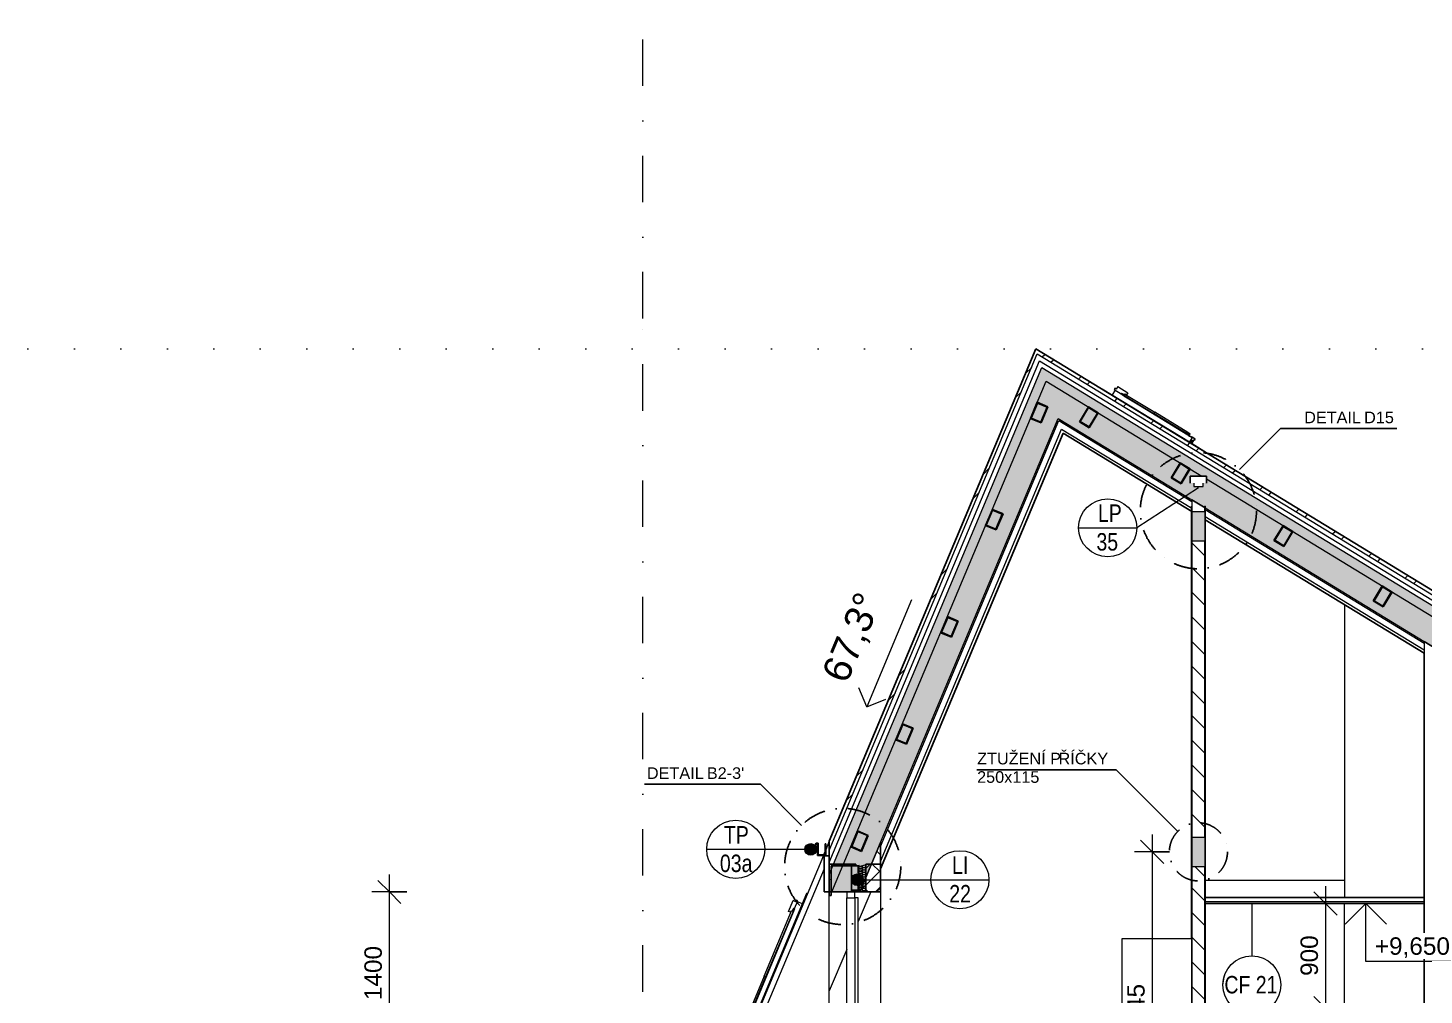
# Model space of a CAD drawing. Header units: millimetres. Extents: x -7743 to 191930, y -8645 to 72638.
# Drawn here: x 36755 to 48772, y 8862 to 17188 of the extents above; entities that cross this region are included whole.
import ezdxf

# ---------------------------------------------------------------- set-up
doc = ezdxf.new("R2010")
doc.units = ezdxf.units.MM
for name, pattern in [('HA_Dash_3mm-S1mm', [300, 200, -100]), ('HA_DashDot_10mm-S3mm', [1000, 400, -300, 0, -300]), ('HA_DashDot_4mm-S1mm', [400, 200, -100, 0, -100]), ('HA_Dot-S4mm', [400, 0, -400])]:
    doc.linetypes.add(name, pattern=pattern)
for name, color, linetype, lineweight in [('A-____-____-DIMS', 9, 'Continuous', 5), ('A-____-____-DIMS-100', 9, 'Continuous', 5), ('A-CLNG-____-IDEN', 9, 'Continuous', 9), ('A-CLNG-____-MCUT', 9, 'Continuous', 25), ('A-DETL-____-OTLN', 9, 'Continuous', 25), ('A-DETL-____-THIN', 9, 'Continuous', 9), ('A-DETL-GENF-OTLN', 9, 'Continuous', 9), ('A-DOOR-____-MCUT', 9, 'Continuous', 9), ('A-DOOR-____-OTLN', 9, 'Continuous', 9), ('A-FLOR-____-OVHD', 9, 'HA_DashDot_4mm-S1mm', 25), ('A-FLOR-LEVL-OTLN', 9, 'Continuous', 9), ('A-GENM-____-IDEN', 9, 'Continuous', 9), ('A-GENM-____-MCUT', 9, 'Continuous', 9), ('A-GENM-____-OTLN', 9, 'Continuous', 9), ('A-GLAZ-____-OTLN', 9, 'Continuous', 5), ('A-GLAZ-CWMG-MCUT', 9, 'Continuous', 5), ('A-GLAZ-CWMG-OTLN', 9, 'Continuous', 5), ('A-ROOF-____-MCUT', 9, 'Continuous', 25), ('A-ROOF-____-OTLN', 9, 'Continuous', 9), ('A-ROOF-____-PATT', 9, 'Continuous', 25), ('A-WALL-____-MCUT', 9, 'Continuous', 25), ('A-WALL-____-OTLN', 9, 'Continuous', 9), ('A-WALL-____-PATT', 9, 'Continuous', 25), ('G-____-____-DIMS', 9, 'Continuous', 5), ('G-____-____-TEXT', 9, 'Continuous', 5), ('I-FURN-____-OTLN', 9, 'Continuous', 9), ('I-WALL-____-MCUT', 9, 'Continuous', 25), ('I-WALL-____-OTLN', 9, 'Continuous', 9), ('S-BEAM-____-MCUT', 9, 'Continuous', 25), ('S-COLS-____-MCUT', 9, 'Continuous', 25), ('S-GRID-____-OTLN', 9, 'Continuous', 5)]:
    doc.layers.add(name, color=color, linetype=linetype, lineweight=lineweight)
doc.styles.add('Arial', font='arial.ttf', dxfattribs={"height": 150})
doc.styles.add('Arial_2', font='arial.ttf', dxfattribs={"height": 100})
doc.styles.add('Arial_3', font='arial.ttf', dxfattribs={"width": 0.8, "height": 150})
doc.styles.add('Arial_4', font='arial.ttf', dxfattribs={"height": 240})
doc.dimstyles.new('Inner_Dimensions', dxfattribs={"dimscale": 304.8, "dimtxt": 153.03891, "dimasz": 0.656168, "dimexe": 0.492126, "dimexo": 0.0625, "dimgap": 0.065617, "dimtad": 1, "dimdec": 0, "dimzin": 0, "dimdsep": 46, "dimtxsty": 'Arial', "dimblk1": 'OBLIQUE', "dimblk2": 'OBLIQUE', "dimsah": 1, "dimcen": 0.09, "dimdle": 0.492126, "dimazin": 0, "dimtfac": 1, "dimtdec": 4, "dimtix": 1, "dimtmove": 0, "dimatfit": 3, "dimfxl": 0.492126, "dimfxlon": 1, "dimtvp": 1, "dimtolj": 1, "dimtzin": 0, "dimlwd": 9, "dimlwe": 9, "dimarcsym": 2})
pattern_1 = [(0, (809.754, 1865.4), (117.188, 67.658), [78.125, -156.25]), (120, (809.754, 1865.4), (-117.18755, 67.65879), [78.125, -156.25]), (60, (809.754, 1865.4), (0.00045, 135.31679), [0, -156.25, 78.125, 0])]
pattern_2 = [(45, (809.75, 1865.4), (-176.777, 176.777), []), (45, (880.47, 1865.4), (-176.777, 176.777), []), (45, (1021.89, 1865.4), (-106.066, 247.487), [100, -50, 3.353, -46.647])]

# ---------------------------------------------------------------- blocks, each defined once
blk = doc.blocks.new('NAB_Šatní_skříň_ADNS - 600x2000xšířka-1487609-ŘEZ 1-1 OBJEKT A')
at = {"layer": 'I-FURN-____-OTLN', "color": 250}
for p, q in [((4125, 9350), (4725, 9350)), ((4125, 7350), (4125, 9350)), ((4725, 7350), (4725, 9350)), ((4725, 7350), (4125, 7350))]:
    blk.add_line(p, q, dxfattribs=at)
blk = doc.blocks.new('Obdélníková příčel - 50x70mm EXT-1774740-ŘEZ 1-1 OBJEKT A')
at = {"layer": 'A-GLAZ-CWMG-MCUT', "color": 50}
for p, q in [((1755, 9750), (1755, 9700)), ((1825, 9750), (1755, 9750)), ((1825, 9700), (1825, 9750)), ((1755, 9700), (1825, 9700))]:
    blk.add_line(p, q, dxfattribs=at)
blk = doc.blocks.new('ABMV_CW_Single_Swing_Generic - Ex_Glass_SKLOPNE-1774745-ŘEZ 1-1 OBJEKT A')
at = {"layer": 'A-DOOR-____-MCUT', "color": 250}
for p, q in [((1855, 9700), (1825, 9700)), ((1825, 9700), (1825, 7400)), ((1855, 7400), (1855, 9700)), ((1825, 7400), (1855, 7400))]:
    blk.add_line(p, q, dxfattribs=at)
blk = doc.blocks.new('Obdélníková příčel - 50x70mm EXT-1499737-ŘEZ 1-1 OBJEKT A')
at = {"layer": 'A-GLAZ-CWMG-OTLN', "color": 50}
blk.add_line((1755, 7400), (1755, 9700), dxfattribs=at)
blk = doc.blocks.new('Roof-Windows_VELUX_GLL_1061 - CK02-1859753-ŘEZ 1-1 OBJEKT A')
at = {"layer": 'A-GLAZ-____-OTLN', "color": 50}
for p, q in [((3953, 14077), (3955, 14081)), ((3955, 14081), (4705, 13624)), ((4065, 14069), (4041, 14029)), ((4063, 14086), (4056, 14074)), ((4056, 14074), (4117, 14037)), ((4075, 14078), (4063, 14086)), ((4088, 14100), (4075, 14078)), ((4088, 14100), (4174, 14048)), ((4117, 14037), (4121, 14045)), ((4120, 14035), (4125, 14043)), ((4120, 14034), (4120, 14035)), ((4120, 14034), (4729, 13663)), ((4121, 14045), (4144, 14031)), ((4142, 14022), (4143, 14024)), ((4142, 14022), (4399, 13865)), ((4143, 14024), (4150, 14036)), ((4143, 14024), (4400, 13868)), ((4144, 14031), (4148, 14039)), ((4148, 14039), (4163, 14030)), ((4150, 14036), (4407, 13879)), ((4174, 14048), (4163, 14030)), ((4399, 13865), (4400, 13868)), ((4400, 13868), (4399, 13865)), ((4683, 13692), (4399, 13865)), ((4400, 13868), (4407, 13879)), ((4407, 13879), (4400, 13868)), ((4685, 13694), (4400, 13868)), ((4692, 13706), (4407, 13879)), ((4687, 13706), (4673, 13710)), ((4673, 13710), (4676, 13708)), ((4676, 13708), (4686, 13705)), ((4683, 13691), (4689, 13701)), ((4692, 13706), (4685, 13694)), ((4689, 13701), (4689, 13701)), ((4710, 13694), (4694, 13703)), ((4694, 13702), (4708, 13693)), ((4685, 13694), (4683, 13692)), ((4686, 13693), (4684, 13690)), ((4701, 13683), (4686, 13693)), ((4708, 13693), (4700, 13672)), ((4700, 13680), (4701, 13683)), ((4702, 13675), (4710, 13694)), ((4702, 13620), (4705, 13624)), ((4705, 13624), (4702, 13620)), ((4729, 13663), (4705, 13624)), ((4705, 13624), (4876, 13520)), ((4714, 13618), (4725, 13635)), ((4715, 13641), (4739, 13633)), ((4730, 13635), (4715, 13641)), ((4730, 13631), (4720, 13615)), ((4722, 13614), (4732, 13630)), ((4725, 13635), (4729, 13634)), ((4749, 13650), (4726, 13612)), ((4727, 13610), (4748, 13644)), ((4748, 13644), (4751, 13642)), ((4873, 13516), (4876, 13520))]:
    blk.add_line(p, q, dxfattribs=at)
for centre, radius, start, end in [((4676, 13671), 35.5, 59.6451, 73.0728), ((4676, 13671), 36.5, 59.6312, 73.0728), ((4685, 13574), 99.3, 71.8043, 81.1458), ((4682, 13576), 101, 44.5727, 78.7041), ((4685, 13574), 99, 60.7219, 71.7857), ((4729, 13632), 1.7, 328.6382, 69.742), ((4729, 13632), 3.7, 328.6382, 69.742), ((4685, 13574), 99, 49.6267, 60.7219), ((4752, 13644), 2.83, 238.6382, 44.5727)]:
    blk.add_arc(centre, radius, start, end, dxfattribs=at)
blk = doc.blocks.new('Roof-Windows_VELUX_GLL_1061 - PK08-1836828-ŘEZ 1-1 OBJEKT A')
at = {"layer": 'A-GLAZ-____-OTLN', "color": 50}
for p, q in [((833, 8357), (1412, 9739)), ((1417, 9737), (1412, 9739)), ((1254, 9583), (1293, 9676)), ((1317, 9666), (1293, 9676)), ((1307, 9609), (1335, 9674)), ((1322, 9679), (1317, 9666)), ((1335, 9674), (1322, 9679)), ((1374, 9647), (1331, 9665)), ((1307, 9604), (792, 8375)), ((1045, 9025), (1281, 9588)), ((1294, 9583), (1057, 9019)), ((1296, 9582), (1060, 9018)), ((1274, 9575), (1254, 9583)), ((1274, 9575), (1281, 9591)), ((1281, 9591), (1289, 9588)), ((1281, 9588), (1294, 9583)), ((1289, 9588), (1299, 9612)), ((1294, 9583), (1296, 9582)), ((1297, 9608), (1306, 9605)), ((1299, 9612), (1307, 9609)), ((1306, 9605), (1307, 9604)), ((1045, 9025), (796, 8431)), ((1057, 9019), (809, 8426)), ((1060, 9018), (811, 8425)), ((1045, 9025), (1057, 9019)), ((1057, 9019), (1045, 9025)), ((1057, 9019), (1060, 9018)), ((1060, 9018), (1057, 9019)), ((796, 8427), (789, 8411)), ((790, 8411), (797, 8427)), ((809, 8426), (796, 8431)), ((809, 8446), (800, 8435)), ((801, 8434), (807, 8442)), ((812, 8424), (802, 8429)), ((809, 8424), (802, 8408)), ((807, 8442), (809, 8446)), ((811, 8425), (809, 8426)), ((812, 8423), (809, 8424)), ((788, 8350), (783, 8352)), ((789, 8411), (806, 8400)), ((789, 8252), (822, 8330)), ((809, 8399), (790, 8411)), ((833, 8357), (792, 8375)), ((802, 8408), (805, 8406)), ((805, 8350), (815, 8365)), ((815, 8365), (806, 8352)), ((808, 8351), (811, 8355)), ((811, 8355), (822, 8350)), ((830, 8350), (833, 8357)), ((833, 8357), (838, 8355)), ((838, 8355), (833, 8357)), ((756, 8173), (777, 8224)), ((756, 8173), (761, 8171))]:
    blk.add_line(p, q, dxfattribs=at)
for centre, radius, start, end in [((829, 8413), 36.5, 142.827, 156.2686), ((829, 8413), 35.5, 142.827, 156.2547), ((880, 8331), 101, 137.1957, 169.329), ((879, 8329), 99, 155.1779, 166.2731), ((879, 8329), 99, 144.1141, 155.1779), ((879, 8329), 99.3, 134.754, 144.0955), ((809, 8350), 3.7, 146.1578, 175.0446), ((809, 8350), 1.7, 146.1578, 175.0446)]:
    blk.add_arc(centre, radius, start, end, dxfattribs=at)
blk = doc.blocks.new('HA_GM_Gutter_Balcony - HA_GM_Gutter_Facade TP03-1710864-ŘEZ 1-1 OBJEKT A')
at = {"layer": 'A-GENM-____-MCUT', "color": 10, "lineweight": 25}
for p, q in [((1492, 10169), (1475, 10139)), ((1475, 10139), (1479, 10137)), ((1479, 10137), (1495, 10164)), ((1510, 10169), (1492, 10169)), ((1495, 10164), (1505, 10164)), ((1505, 10164), (1505, 10064)), ((1510, 10069), (1510, 10169)), ((1575, 10164), (1570, 10164)), ((1570, 10164), (1570, 10069)), ((1575, 10064), (1575, 10164)), ((1505, 10064), (1575, 10064)), ((1570, 10069), (1510, 10069))]:
    blk.add_line(p, q, dxfattribs=at)
at = {"layer": 'A-GENM-____-OTLN', "color": 250}
for p, q in [((1479, 10137), (1495, 10164)), ((1495, 10164), (1505, 10164)), ((1505, 10164), (1505, 10064)), ((1575, 10064), (1575, 10164)), ((1505, 10064), (1575, 10064))]:
    blk.add_line(p, q, dxfattribs=at)
blk = doc.blocks.new('HA_GM_Tiling_LineBased - Generic Tiles-2152989-ŘEZ 1-1 OBJEKT A')
at = {"layer": 'A-GENM-____-OTLN', "color": 250}
blk.add_line((6040, 8250), (6040, 9650), dxfattribs=at)
blk = doc.blocks.new('TB_Porotherm KPVarioUNI_1250mm - TB_Porotherm KPVarioUNI_1250mm-V34-ŘEZ 1-1 OBJEKT A')
at = {"layer": 'A-GENM-____-MCUT', "lineweight": 5}
h = blk.add_hatch(dxfattribs=at)
h.set_pattern_fill('FP_25', color=256, style=0, pattern_type=2)
h.set_pattern_definition(pattern_2)
h.paths.add_polyline_path([(2045, 9750), (2045, 9988), (1920, 9988), (1920, 9750)])
h = blk.add_hatch(dxfattribs=at)
h.set_pattern_fill('FP_25', color=256, style=0, pattern_type=2)
h.set_pattern_definition(pattern_2)
h.paths.add_polyline_path([(1795, 9750), (1855, 9750), (1855, 9765), (1795, 9765)])
at = {"layer": 'A-GENM-____-OTLN', "lineweight": 5}
h = blk.add_hatch(dxfattribs=at)
h.set_pattern_fill('FP_25', color=256, style=0, pattern_type=2)
h.set_pattern_definition(pattern_2)
h.paths.add_polyline_path([(1620, 9720), (1620, 9975), (1835, 9975), (1835, 9990), (1605, 9990), (1605, 9720)])
at = {"layer": 'A-GENM-____-OTLN', "linetype": 'HA_Dash_3mm-S1mm'}
blk.add_hatch(color=256, dxfattribs=at).paths.add_polyline_path([(1855, 9765), (1855, 9975), (1795, 9975), (1795, 9765), (1818, 9765)])
at = {"layer": 'A-GENM-____-MCUT', "color": 10, "lineweight": 25}
for p, q in [((1835, 9990), (1605, 9990)), ((1605, 9990), (1605, 9720)), ((1620, 9720), (1620, 9975)), ((1620, 9975), (1835, 9975)), ((1855, 9975), (1795, 9975)), ((1795, 9975), (1795, 9765)), ((1835, 9975), (1835, 9990)), ((1855, 9765), (1855, 9975)), ((2045, 9988), (1920, 9988)), ((1920, 9988), (1920, 9750)), ((2045, 9750), (2045, 9988)), ((1795, 9765), (1855, 9765)), ((1855, 9765), (1795, 9765)), ((1795, 9765), (1795, 9750)), ((1795, 9750), (1855, 9750)), ((1855, 9750), (1855, 9765)), ((1920, 9750), (2045, 9750)), ((1605, 9720), (1620, 9720))]:
    blk.add_line(p, q, dxfattribs=at)
blk = doc.blocks.new('185-01_OBJEKT A_Central_rvt-2-ŘEZ 1-1 OBJEKT A')
at = {"layer": 'A-ROOF-____-PATT', "lineweight": 5}
h = blk.add_hatch(dxfattribs=at)
h.set_pattern_fill('FP_23', color=8, style=0, pattern_type=2)
h.set_pattern_definition([(45, (809.75, 1865.4), (-251.447, 251.447), []), (45, (809.75, 2246.4), (-251.447, 251.447), [])])
h.paths.add_polyline_path([(11870, 9216), (11870, 9251), (3382, 14425), (1605, 10186), (1605, 10108), (3396, 14381), (11800, 9259)])
h = blk.add_hatch(dxfattribs=at)
h.set_pattern_fill('FP_22', color=50, style=0, pattern_type=2)
h.set_pattern_definition(pattern_1)
h.paths.add_polyline_path([(12005, 8947), (12005, 9112), (11990, 9112), (11990, 9000), (11917, 9000), (11990, 8956)])
h.paths.add_polyline_path([(11870, 9029), (11870, 9123), (3434, 14264), (1605, 9901), (1605, 9750), (1628, 9750), (3471, 14148), (4813, 13330), (4852, 13330), (4852, 13306), (11800, 9072)])
h = blk.add_hatch(dxfattribs=at)
h.set_pattern_fill('FP_22', color=50, style=0, pattern_type=2)
h.set_pattern_definition(pattern_1)
h.paths.add_polyline_path([(12003, 8779), (12005, 8779), (12005, 8947), (11917, 9000), (11870, 9000), (11870, 9029), (4852, 13306), (4852, 13270), (4822, 13270), (4822, 13240), (4742, 13240), (4742, 13270), (4712, 13270), (4712, 13330), (4813, 13330), (3471, 14148), (1628, 9750), (1867, 9750), (3575, 13827), (11857, 8779), (11990, 8779)])
at = {"layer": 'A-WALL-____-PATT', "lineweight": 5}
h = blk.add_hatch(dxfattribs=at)
h.set_pattern_fill('FP_18', color=50, style=0, pattern_type=2)
h.set_pattern_definition([(135, (809.75, 1865.4), (-106.066, -106.066), [])])
h.paths.add_polyline_path([(4840, 7220), (4840, 9970), (4725, 9970), (4725, 7220)])
h.paths.add_polyline_path([(4725, 10220), (4840, 10220), (4840, 12774), (4725, 12774), (4725, 12451)])
h.paths.add_polyline_path([(4840, 13024), (4840, 13056), (4725, 13126), (4725, 13024)])
h = blk.add_hatch(dxfattribs=at)
h.set_pattern_fill('FP_20', color=50, style=0, pattern_type=2)
h.set_pattern_definition([(45, (809.75, 1865.4), (-212.132, 212.132), []), (45, (959.75, 1865.4), (-212.132, 212.132), []), (315, (809.75, 1865.4), (212.132, 212.132), []), (315, (959.75, 1865.4), (212.132, 212.132), [])])
h.paths.add_polyline_path([(2045, 9750), (2045, 10175), (1867, 9750), (1962, 9750)])
at = {"layer": 'A-CLNG-____-MCUT', "color": 10}
for p, q in [((6725, 9702), (4840, 9702)), ((4840, 9702), (4840, 9650)), ((4840, 9650), (6725, 9650)), ((6725, 9650), (6725, 9702))]:
    blk.add_line(p, q, dxfattribs=at)
at = {"layer": 'A-CLNG-____-MCUT', "color": 250, "lineweight": 9}
blk.add_line((6725, 9666), (4840, 9666), dxfattribs=at)
at = {"layer": 'A-ROOF-____-MCUT', "color": 10}
for p, q in [((3382, 14425), (1605, 10186)), ((11870, 9251), (3382, 14425)), ((2045, 9948), (3617, 13699)), ((3617, 13699), (4725, 13024)), ((4840, 12953), (6725, 11805)), ((1605, 10186), (1605, 9750)), ((1605, 9750), (1962, 9750))]:
    blk.add_line(p, q, dxfattribs=at)
at = {"layer": 'A-ROOF-____-MCUT', "color": 250, "lineweight": 9}
for p, q in [((1605, 10108), (3396, 14381)), ((1605, 10005), (3415, 14323)), ((3396, 14381), (11870, 9216)), ((3415, 14323), (11870, 9169)), ((1605, 9901), (3434, 14264)), ((3434, 14264), (11870, 9123)), ((1628, 9750), (3471, 14148)), ((3471, 14148), (4813, 13330)), ((2045, 10175), (3575, 13827)), ((3575, 13827), (4725, 13126)), ((2045, 10142), (3581, 13808)), ((2045, 10013), (3605, 13735)), ((3581, 13808), (4725, 13111)), ((3605, 13735), (4725, 13053)), ((4852, 13306), (11870, 9029)), ((4725, 13126), (4840, 13056)), ((4840, 13056), (6725, 11907)), ((4840, 13041), (6725, 11892)), ((4840, 12983), (6725, 11834)), ((6725, 11907), (6975, 11755)), ((1867, 9750), (2045, 10175)), ((2045, 10175), (2045, 10142)), ((2045, 10142), (2045, 10013)), ((2045, 10013), (2045, 9948))]:
    blk.add_line(p, q, dxfattribs=at)
at = {"layer": 'A-ROOF-____-OTLN', "color": 250}
for p, q in [((1570, 10102), (1556, 10069)), ((1605, 10186), (1575, 10114)), ((1554, 10064), (836, 8350)), ((1962, 9750), (1855, 9495)), ((1605, 8899), (1605, 9720)), ((1755, 9256), (1605, 8899))]:
    blk.add_line(p, q, dxfattribs=at)
at = {"layer": 'A-WALL-____-MCUT', "color": 250, "lineweight": 9}
for p, q in [((4840, 13056), (4725, 13126)), ((4725, 13126), (4725, 13111)), ((4725, 13111), (4725, 13053)), ((4725, 13053), (4725, 13024)), ((4840, 13041), (4840, 13056)), ((4840, 13024), (4840, 13041)), ((6975, 11755), (6725, 11907)), ((6725, 11907), (6725, 11892)), ((6725, 11892), (6725, 11834)), ((6725, 11834), (6725, 11805)), ((2045, 10175), (1867, 9750)), ((2045, 10142), (2045, 10175)), ((2045, 10013), (2045, 10142)), ((2045, 9948), (2045, 10013))]:
    blk.add_line(p, q, dxfattribs=at)
at = {"layer": 'A-WALL-____-MCUT', "color": 10}
for p, q in [((1560, 10060), (1560, 9750)), ((1605, 10060), (1560, 10060)), ((1605, 9750), (1605, 10060)), ((2045, 9750), (2045, 9948)), ((1560, 9750), (1605, 9750)), ((1962, 9750), (2045, 9750))]:
    blk.add_line(p, q, dxfattribs=at)
at = {"layer": 'A-WALL-____-OTLN', "color": 250}
for p, q in [((1560, 9949), (890, 8350)), ((2045, 9750), (2045, 7350)), ((1605, 7350), (1605, 8899))]:
    blk.add_line(p, q, dxfattribs=at)
at = {"layer": 'I-WALL-____-MCUT', "color": 10}
for p, q in [((4725, 12774), (4725, 10220)), ((4840, 10220), (4840, 12774)), ((6725, 11805), (6725, 8750)), ((4725, 9970), (4725, 9350)), ((4840, 7350), (4840, 9970))]:
    blk.add_line(p, q, dxfattribs=at)
at = {"layer": 'I-WALL-____-OTLN', "color": 250}
for p, q in [((6040, 12222), (6040, 9702)), ((6040, 9850), (4842, 9850))]:
    blk.add_line(p, q, dxfattribs=at)
at = {"layer": 'S-COLS-____-MCUT', "color": 10}
for p, q in [((4727, 13070), (4722, 13070)), ((4722, 13070), (4722, 9350)), ((4727, 13024), (4727, 13070)), ((4842, 13070), (4838, 13070)), ((4838, 13070), (4838, 13024)), ((4842, 7220), (4842, 13070)), ((4727, 10220), (4727, 12774)), ((4838, 12774), (4838, 10220)), ((4727, 7220), (4727, 9970)), ((4838, 9970), (4838, 7220))]:
    blk.add_line(p, q, dxfattribs=at)
at = {"layer": 'A-DOOR-____-OTLN', "color": 250, "lineweight": 9}
blk.add_blockref('ABMV_CW_Single_Swing_Generic - Ex_Glass_SKLOPNE-1774745-ŘEZ 1-1 OBJEKT A', (0, 0), dxfattribs=at)
at = {"layer": 'A-GENM-____-OTLN', "color": 250, "lineweight": 9}
for name in ['HA_GM_Gutter_Balcony - HA_GM_Gutter_Facade TP03-1710864-ŘEZ 1-1 OBJEKT A', 'TB_Porotherm KPVarioUNI_1250mm - TB_Porotherm KPVarioUNI_1250mm-V34-ŘEZ 1-1 OBJEKT A', 'HA_GM_Tiling_LineBased - Generic Tiles-2152989-ŘEZ 1-1 OBJEKT A']:
    blk.add_blockref(name, (0, 0), dxfattribs=at)
at = {"layer": 'A-GLAZ-____-OTLN', "color": 250, "lineweight": 9}
for name in ['Roof-Windows_VELUX_GLL_1061 - CK02-1859753-ŘEZ 1-1 OBJEKT A', 'Roof-Windows_VELUX_GLL_1061 - PK08-1836828-ŘEZ 1-1 OBJEKT A']:
    blk.add_blockref(name, (0, 0), dxfattribs=at)
at = {"layer": 'A-GLAZ-CWMG-OTLN', "color": 250, "lineweight": 9}
for name in ['Obdélníková příčel - 50x70mm EXT-1774740-ŘEZ 1-1 OBJEKT A', 'Obdélníková příčel - 50x70mm EXT-1499737-ŘEZ 1-1 OBJEKT A']:
    blk.add_blockref(name, (0, 0), dxfattribs=at)
at = {"layer": 'I-FURN-____-OTLN', "color": 250, "lineweight": 9}
blk.add_blockref('NAB_Šatní_skříň_ADNS - 600x2000xšířka-1487609-ŘEZ 1-1 OBJEKT A', (0, 0), dxfattribs=at)
blk = doc.blocks.new('BD Libuτ_IFC_210924_ifc-2-ŘEZ 1-1 OBJEKT A')
at = {"layer": 'S-BEAM-____-MCUT', "color": 10}
for p, q in [((3395, 13965), (3337, 13827)), ((3344, 13829), (3398, 13958)), ((3487, 13926), (3395, 13965)), ((3398, 13958), (3481, 13924)), ((3337, 13827), (3429, 13788)), ((3427, 13795), (3344, 13829)), ((3481, 13924), (3427, 13795)), ((3429, 13788), (3487, 13926)), ((3836, 13926), (3758, 13798)), ((3765, 13799), (3837, 13919)), ((3921, 13874), (3836, 13926)), ((3837, 13919), (3914, 13872)), ((3914, 13872), (3841, 13753)), ((3843, 13746), (3921, 13874)), ((3758, 13798), (3843, 13746)), ((3841, 13753), (3765, 13799)), ((4625, 13444), (4547, 13316)), ((4554, 13317), (4627, 13437)), ((4711, 13392), (4625, 13444)), ((4627, 13437), (4704, 13390)), ((4704, 13390), (4631, 13270)), ((4633, 13264), (4711, 13392)), ((4547, 13316), (4633, 13264)), ((4631, 13270), (4554, 13317)), ((3009, 13043), (2951, 12904)), ((2957, 12907), (3011, 13036)), ((3101, 13004), (3009, 13043)), ((3011, 13036), (3094, 13001)), ((3094, 13001), (3040, 12872)), ((3043, 12866), (3101, 13004)), ((2951, 12904), (3043, 12866)), ((3040, 12872), (2957, 12907)), ((5511, 12904), (5433, 12776)), ((5440, 12778), (5513, 12897)), ((5596, 12852), (5511, 12904)), ((5513, 12897), (5589, 12850)), ((5433, 12776), (5518, 12724)), ((5517, 12731), (5440, 12778)), ((5589, 12850), (5517, 12731)), ((5518, 12724), (5596, 12852)), ((6365, 12384), (6287, 12256)), ((6450, 12332), (6365, 12384)), ((6294, 12257), (6367, 12377)), ((6367, 12377), (6443, 12330)), ((6443, 12330), (6371, 12210)), ((6372, 12204), (6450, 12332)), ((6287, 12256), (6372, 12204)), ((6371, 12210), (6294, 12257)), ((2622, 12120), (2564, 11982)), ((2571, 11985), (2625, 12114)), ((2714, 12082), (2622, 12120)), ((2625, 12114), (2708, 12079)), ((2708, 12079), (2654, 11950)), ((2656, 11943), (2714, 12082)), ((2564, 11982), (2656, 11943)), ((2654, 11950), (2571, 11985)), ((7219, 11863), (7141, 11735)), ((7148, 11737), (7220, 11856)), ((7304, 11811), (7219, 11863)), ((7220, 11856), (7297, 11810)), ((7297, 11810), (7225, 11690)), ((7226, 11683), (7304, 11811)), ((7141, 11735), (7226, 11683)), ((7225, 11690), (7148, 11737)), ((8073, 11343), (7995, 11215)), ((8002, 11217), (8074, 11336)), ((8158, 11291), (8073, 11343)), ((8074, 11336), (8151, 11289)), ((2236, 11198), (2178, 11060)), ((2184, 11062), (2238, 11192)), ((2328, 11160), (2236, 11198)), ((2238, 11192), (2321, 11157)), ((7995, 11215), (8080, 11163)), ((8078, 11170), (8002, 11217)), ((8151, 11289), (8078, 11170)), ((8080, 11163), (8158, 11291)), ((2178, 11060), (2270, 11021)), ((2267, 11028), (2184, 11062)), ((2321, 11157), (2267, 11028)), ((2270, 11021), (2328, 11160)), ((8927, 10823), (8849, 10694)), ((9012, 10771), (8927, 10823)), ((8856, 10696), (8928, 10816)), ((8932, 10649), (8856, 10696)), ((8928, 10816), (9005, 10769)), ((9005, 10769), (8932, 10649)), ((8934, 10642), (9012, 10771)), ((8849, 10694), (8934, 10642)), ((1849, 10276), (1791, 10138)), ((1798, 10140), (1852, 10269)), ((1941, 10237), (1849, 10276)), ((1852, 10269), (1935, 10235)), ((1935, 10235), (1881, 10105)), ((1883, 10099), (1941, 10237)), ((9781, 10302), (9703, 10174)), ((9710, 10176), (9782, 10295)), ((9866, 10250), (9781, 10302)), ((9782, 10295), (9859, 10249)), ((9859, 10249), (9786, 10129)), ((9788, 10122), (9866, 10250)), ((1791, 10138), (1883, 10099)), ((1881, 10105), (1798, 10140)), ((9703, 10174), (9788, 10122)), ((9786, 10129), (9710, 10176)), ((10338, 9963), (10260, 9835)), ((10265, 9836), (10339, 9957)), ((10423, 9911), (10338, 9963)), ((10339, 9957), (10417, 9909)), ((10417, 9909), (10344, 9788)), ((10345, 9783), (10423, 9911)), ((10260, 9835), (10345, 9783)), ((10344, 9788), (10265, 9836)), ((11657, 9159), (11579, 9031)), ((11584, 9032), (11658, 9153)), ((11742, 9107), (11657, 9159)), ((11658, 9153), (11737, 9106)), ((11579, 9031), (11664, 8979)), ((11663, 8984), (11584, 9032)), ((11737, 9106), (11663, 8984)), ((11664, 8979), (11742, 9107))]:
    blk.add_line(p, q, dxfattribs=at)
blk = doc.blocks.new('DIMBLOCK94-ŘEZ 1-1 OBJEKT A')
at = {"layer": 'A-____-____-DIMS-100', "lineweight": 9}
for p, q in [((39866, 8350), (39866, 9900)), ((40016, 9750), (39716, 9750)), ((39866, 9750), (39766, 9850)), ((39866, 9750), (39966, 9650)), ((39866, 9750), (40016, 9750)), ((39866, 8350), (39766, 8450)), ((40016, 8350), (39716, 8350)), ((39866, 8350), (39966, 8250)), ((39866, 8350), (40016, 8350))]:
    blk.add_line(p, q, dxfattribs=at)
at = {"layer": 'A-____-____-DIMS-100', "color": 0, "lineweight": 9, "insert": (39651, 8819), "char_height": 150, "width": 553.77, "attachment_point": 1, "rotation": 90, "line_spacing_factor": 0.941778, "style": 'Arial'}
blk.add_mtext('1400', dxfattribs=at)
blk = doc.blocks.new('_Oblique')
at = {"color": 0, "linetype": 'ByBlock', "lineweight": -2}
blk.add_line((-0.5, -0.5), (0.5, 0.5), dxfattribs=at)
blk = doc.blocks.new('DIMBLOCK105-ŘEZ 1-1 OBJEKT A')
at = {"layer": 'A-____-____-DIMS-100', "lineweight": 9}
for p, q in [((47924, 9650), (47824, 9750)), ((47924, 9800), (47924, 8750)), ((48074, 9650), (47774, 9650)), ((47924, 9650), (48024, 9550)), ((47924, 9650), (48074, 9650)), ((47924, 8750), (47824, 8850)), ((48074, 8750), (47774, 8750)), ((47924, 8750), (48024, 8650)), ((47924, 8750), (48074, 8750))]:
    blk.add_line(p, q, dxfattribs=at)
at = {"layer": 'A-____-____-DIMS-100', "color": 0, "lineweight": 9, "insert": (47709, 9027), "char_height": 150, "width": 415.32, "attachment_point": 1, "rotation": 90, "line_spacing_factor": 0.941778, "style": 'Arial'}
blk.add_mtext('900', dxfattribs=at)
blk = doc.blocks.new('Spot Elevations - Flipped-794089-ŘEZ 1-1 OBJEKT A')
at = {"layer": 'G-____-____-DIMS', "lineweight": 9}
for p, q in [((7761, 2423), (7938, 2600)), ((7938, 2600), (8115, 2423)), ((7938, 2100), (7938, 2600)), ((8938, 2100), (7938, 2100))]:
    blk.add_line(p, q, dxfattribs=at)
blk = doc.blocks.new('HA_TAG_GM_Products - Generic-588599-ŘEZ 1-1 OBJEKT A')
at = {"layer": 'A-GENM-____-IDEN'}
blk.add_line((550, 10117), (1050, 10117), dxfattribs=at)
blk.add_circle((800, 10117), 250, dxfattribs=at)
blk = doc.blocks.new('HA_Tag_Ceiling - Group _ Type Mark-1822524-ŘEZ 1-1 OBJEKT A')
at = {"layer": 'A-CLNG-____-IDEN'}
blk.add_line((7475, 6112), (7490, 6197), dxfattribs=at)
blk.add_circle((7725, 6112), 250, dxfattribs=at)
blk = doc.blocks.new('DIMBLOCK114-ŘEZ 1-1 OBJEKT A')
at = {"layer": 'A-____-____-DIMS-100', "lineweight": 9}
for p, q in [((46431, 10245), (46431, 7200)), ((46581, 10095), (46281, 10095)), ((46431, 10095), (46331, 10195)), ((46431, 10095), (46531, 9995)), ((46431, 10095), (46581, 10095)), ((46581, 7350), (46281, 7350)), ((46431, 7350), (46331, 7450)), ((46431, 7350), (46531, 7250)), ((46431, 7350), (46581, 7350))]:
    blk.add_line(p, q, dxfattribs=at)
at = {"layer": 'A-____-____-DIMS-100', "color": 0, "lineweight": 9, "insert": (46217, 8492), "char_height": 150, "width": 553.77, "attachment_point": 1, "rotation": 90, "line_spacing_factor": 0.941778, "style": 'Arial'}
blk.add_mtext('2745', dxfattribs=at)

msp = doc.modelspace()

# ---------------------------------------------------------------- hatches: boundary and pattern name
at = {"layer": 'A-DETL-GENF-OTLN'}
for points in [[(46772.5, 12773.5), (46887.5, 12773.5), (46887.5, 13023.5), (46772.5, 13023.5)], [(46772.5, 9970), (46887.5, 9970), (46887.5, 10220), (46772.5, 10220)]]:
    msp.add_hatch(color=254, dxfattribs=at).paths.add_polyline_path(points)
at = {"layer": 'A-GENM-____-IDEN'}
h = msp.add_hatch(color=256, dxfattribs=at)
edge = h.paths.add_edge_path()
edge.add_arc((43492.5, 10116.6), 50, 0, 360)
h = msp.add_hatch(color=256, dxfattribs=at)
edge = h.paths.add_edge_path()
edge.add_arc((43893.5, 9855), 50, 0, 360)

# ---------------------------------------------------------------- linework, layer by layer
at = {"layer": 'A-CLNG-____-IDEN'}
msp.add_line((47290, 9650), (47290, 9199.4), dxfattribs=at)
at = {"layer": 'A-DETL-____-OTLN'}
for p, q in [((47183.5, 13385.3), (47537.1, 13738.9)), ((47537.1, 13738.9), (48537.1, 13738.9)), ((46760, 13270), (46760, 13330)), ((46760, 13330), (46900, 13330)), ((46900, 13330), (46900, 13270)), ((46122.9, 10802.1), (44922.9, 10802.1)), ((46653.2, 10271.8), (46122.9, 10802.1)), ((43060.9, 10676.9), (42060.9, 10676.9)), ((43414.5, 10323.4), (43060.9, 10676.9))]:
    msp.add_line(p, q, dxfattribs=at)
at = {"layer": 'A-DETL-____-OTLN', "lineweight": 9}
for points in [[(43917.5, 9970), (43912.8, 9970), (43907.5, 9975.3), (43907.5, 9980)], [(43957.5, 9980), (43943.7, 9980), (43931.2, 9970), (43917.5, 9970)], [(43957.5, 9960), (43962.2, 9960), (43972.8, 9970), (43962.2, 9980), (43957.5, 9980)], [(43917.5, 9950), (43912.8, 9950), (43902.2, 9960), (43912.8, 9970), (43917.5, 9970)], [(43917.5, 9930), (43912.8, 9930), (43902.2, 9940), (43912.8, 9950), (43917.5, 9950)], [(43917.5, 9910), (43912.8, 9910), (43902.2, 9920), (43912.8, 9930), (43917.5, 9930)], [(43917.5, 9890), (43912.8, 9890), (43902.2, 9900), (43912.8, 9910), (43917.5, 9910)], [(43917.5, 9870), (43912.8, 9870), (43902.2, 9880), (43912.8, 9890), (43917.5, 9890)], [(43917.5, 9850), (43912.8, 9850), (43902.2, 9860), (43912.8, 9870), (43917.5, 9870)], [(43917.5, 9970), (43931.2, 9970), (43943.7, 9960), (43957.5, 9960)], [(43957.5, 9960), (43943.7, 9960), (43931.2, 9950), (43917.5, 9950)], [(43917.5, 9950), (43931.2, 9950), (43943.7, 9940), (43957.5, 9940)], [(43957.5, 9940), (43943.7, 9940), (43931.2, 9930), (43917.5, 9930)], [(43917.5, 9930), (43931.2, 9930), (43943.7, 9920), (43957.5, 9920)], [(43957.5, 9920), (43943.7, 9920), (43931.2, 9910), (43917.5, 9910)], [(43917.5, 9910), (43931.2, 9910), (43943.7, 9900), (43957.5, 9900)], [(43957.5, 9900), (43943.7, 9900), (43931.2, 9890), (43917.5, 9890)], [(43917.5, 9890), (43931.2, 9890), (43943.7, 9880), (43957.5, 9880)], [(43957.5, 9880), (43943.7, 9880), (43931.2, 9870), (43917.5, 9870)], [(43917.5, 9870), (43931.2, 9870), (43943.7, 9860), (43957.5, 9860)], [(43957.5, 9860), (43943.7, 9860), (43931.2, 9850), (43917.5, 9850)], [(43957.5, 9940), (43962.2, 9940), (43972.8, 9950), (43962.2, 9960), (43957.5, 9960)], [(43957.5, 9920), (43962.2, 9920), (43972.8, 9930), (43962.2, 9940), (43957.5, 9940)], [(43957.5, 9900), (43962.2, 9900), (43972.8, 9910), (43962.2, 9920), (43957.5, 9920)], [(43957.5, 9880), (43962.2, 9880), (43972.8, 9890), (43962.2, 9900), (43957.5, 9900)], [(43957.5, 9860), (43962.2, 9860), (43972.8, 9870), (43962.2, 9880), (43957.5, 9880)], [(43957.5, 9840), (43962.2, 9840), (43972.8, 9850), (43962.2, 9860), (43957.5, 9860)], [(43917.5, 9830), (43912.8, 9830), (43902.2, 9840), (43912.8, 9850), (43917.5, 9850)], [(43917.5, 9810), (43912.8, 9810), (43902.2, 9820), (43912.8, 9830), (43917.5, 9830)], [(43917.5, 9790), (43912.8, 9790), (43902.2, 9800), (43912.8, 9810), (43917.5, 9810)], [(43917.5, 9770), (43912.8, 9770), (43902.2, 9780), (43912.8, 9790), (43917.5, 9790)], [(43917.5, 9750), (43912.8, 9750), (43902.2, 9760), (43912.8, 9770), (43917.5, 9770)], [(43917.5, 9850), (43931.2, 9850), (43943.7, 9840), (43957.5, 9840)], [(43957.5, 9840), (43943.7, 9840), (43931.2, 9830), (43917.5, 9830)], [(43917.5, 9830), (43931.2, 9830), (43943.7, 9820), (43957.5, 9820)], [(43957.5, 9820), (43943.7, 9820), (43931.2, 9810), (43917.5, 9810)], [(43917.5, 9810), (43931.2, 9810), (43943.7, 9800), (43957.5, 9800)], [(43957.5, 9800), (43943.7, 9800), (43931.2, 9790), (43917.5, 9790)], [(43917.5, 9790), (43931.2, 9790), (43943.7, 9780), (43957.5, 9780)], [(43957.5, 9780), (43943.7, 9780), (43931.2, 9770), (43917.5, 9770)], [(43917.5, 9770), (43931.2, 9770), (43943.7, 9760), (43957.5, 9760)], [(43957.5, 9760), (43943.7, 9760), (43931.2, 9750), (43917.5, 9750)], [(43957.5, 9820), (43962.2, 9820), (43972.8, 9830), (43962.2, 9840), (43957.5, 9840)], [(43957.5, 9800), (43962.2, 9800), (43972.8, 9810), (43962.2, 9820), (43957.5, 9820)], [(43957.5, 9780), (43962.2, 9780), (43972.8, 9790), (43962.2, 9800), (43957.5, 9800)], [(43957.5, 9760), (43962.2, 9760), (43972.8, 9770), (43962.2, 9780), (43957.5, 9780)], [(43967.5, 9750), (43967.5, 9754.7), (43962.2, 9760), (43957.5, 9760)]]:
    msp.add_open_spline(points, degree=3, dxfattribs=at)
at = {"layer": 'A-DETL-____-THIN'}
for p, q in [((46830, 13229.6), (46299.2, 12884.9)), ((46790, 13270), (46790, 13240)), ((46790, 13240), (46870, 13240)), ((46870, 13240), (46870, 13270)), ((46887.5, 13023.5), (46772.5, 13023.5)), ((46772.5, 13023.5), (46772.5, 12773.5)), ((46887.5, 12773.5), (46887.5, 13023.5)), ((45799.2, 12884.9), (46299.2, 12884.9)), ((46772.5, 12773.5), (46887.5, 12773.5)), ((46887.5, 10220), (46772.5, 10220)), ((46772.5, 10220), (46772.5, 9970)), ((46887.5, 9970), (46887.5, 10220)), ((46772.5, 9970), (46887.5, 9970))]:
    msp.add_line(p, q, dxfattribs=at)
msp.add_circle((46049.2, 12884.9), 250, dxfattribs=at)
at = {"layer": 'A-FLOR-____-OVHD'}
for centre, radius in [((46830, 13031.8), 500), ((43768, 9969.8), 500), ((46830, 10095), 250)]:
    msp.add_circle(centre, radius, dxfattribs=at)
at = {"layer": 'A-FLOR-LEVL-OTLN', "linetype": 'HA_Dot-S4mm', "lineweight": 5}
msp.add_line((36754.8, 14425), (57715.4, 14425), dxfattribs=at)
at = {"layer": 'A-GENM-____-IDEN'}
for p, q in [((43492.5, 10116.6), (43097.8, 10116.6)), ((43893.5, 9855), (44527.1, 9855))]:
    msp.add_line(p, q, dxfattribs=at)
for centre in [(43492.5, 10116.6), (43893.5, 9855)]:
    msp.add_circle(centre, 50, dxfattribs=at)
at = {"layer": 'S-GRID-____-OTLN', "linetype": 'HA_DashDot_10mm-S3mm', "lineweight": 9}
for p, q in [((42047.5, 14688), (42047.5, 17188)), ((42047.5, -5109.8), (42047.5, 14688))]:
    msp.add_line(p, q, dxfattribs=at)

# ---------------------------------------------------------------- block references
at = {"lineweight": 5}
for name in ['185-01_OBJEKT A_Central_rvt-2-ŘEZ 1-1 OBJEKT A', 'BD Libuτ_IFC_210924_ifc-2-ŘEZ 1-1 OBJEKT A']:
    msp.add_blockref(name, (42047.5, 0), dxfattribs=at)
at = {"layer": 'A-CLNG-____-IDEN'}
msp.add_blockref('HA_Tag_Ceiling - Group _ Type Mark-1822524-ŘEZ 1-1 OBJEKT A', (39565, 2837.5), dxfattribs=at)
at = {"layer": 'A-GENM-____-IDEN'}
for p in [(42047.5, 0), (43976.9, -261.6)]:
    msp.add_blockref('HA_TAG_GM_Products - Generic-588599-ŘEZ 1-1 OBJEKT A', p, dxfattribs=at)
at = {"layer": 'G-____-____-DIMS', "lineweight": 9}
msp.add_blockref('Spot Elevations - Flipped-794089-ŘEZ 1-1 OBJEKT A', (40332.8, 7050), dxfattribs=at)

# ---------------------------------------------------------------- texts
at = {"layer": 'A-CLNG-____-IDEN', "lineweight": 5, "insert": (47053.9, 9026.7), "char_height": 150, "width": 564.388, "attachment_point": 1, "style": 'Arial_3'}
msp.add_mtext('CF 21', dxfattribs=at)
at = {"layer": 'A-GENM-____-IDEN', "lineweight": 5, "char_height": 150, "attachment_point": 1, "style": 'Arial_3'}
for s, insert, width in [('TP', (42745.7, 10316.8), 256.54), ('03a', (42711.3, 10071.3), 339.915), ('LI', (44709.5, 10055.3), 173.164), ('22', (44685.5, 9809.8), 230.886)]:
    msp.add_mtext(s, dxfattribs=dict(at, insert=insert, width=width))
at = {"layer": 'G-____-____-TEXT', "color": 7, "lineweight": 9, "attachment_point": 1}
for s, insert, char_height, width, style in [('DETAIL ', (47740.4, 13884.9), 100, 625.316, 'Arial_2'), ('D15', (48256.3, 13884.9), 100, 312.658, 'Arial_2'), ('LP', (45965.2, 13085.8), 150, 250.126, 'Arial_3'), ('35', (45952.3, 12838.9), 150, 230.886, 'Arial_3'), ('Z', (44925, 10948.1), 100, 104.219, 'Arial_2'), ('TUŽENÍ P', (45011, 10948.1), 100, 745.569, 'Arial_2'), ('ŘÍČKY', (45626.1, 10948.1), 100, 513.08, 'Arial_2'), ('DETAIL ', (42082.8, 10823), 100, 625.316, 'Arial_2'), ("B2-3'", (42598.8, 10823), 100, 392.827, 'Arial_2'), ('250x115', (44925, 10789.4), 100, 657.384, 'Arial_2')]:
    msp.add_mtext(s, dxfattribs=dict(at, insert=insert, char_height=char_height, width=width, style=style))

# ---------------------------------------------------------------- dimensions: what is measured, and where the dimension line sits
at = {"layer": 'A-____-____-DIMS', "lineweight": 9}
for base, p1, p2, override, picture, middle in [((46431.4, 7350), (46581.4, 10095), (46581.4, 7350), {"dimpost": '<>', "dimfxl": 2745}, 'DIMBLOCK114-ŘEZ 1-1 OBJEKT A', (46334.8, 8722.5)), ((39865.5, 9750), (40015.5, 8350), (40015.5, 9750), {"dimpost": '<>', "dimfxl": 1400}, 'DIMBLOCK94-ŘEZ 1-1 OBJEKT A', (39768.9, 9050)), ((47923.5, 8750), (48073.5, 9650), (48073.5, 8750), {"dimpost": '<>', "dimfxl": 900}, 'DIMBLOCK105-ŘEZ 1-1 OBJEKT A', (47826.9, 9200))]:
    dim = msp.add_linear_dim(base=base, p1=p1, p2=p2, angle=90, dimstyle='Inner_Dimensions', override=override, dxfattribs=at)
    dim.commit()
    dim.dimension.update_dxf_attribs({"geometry": picture, "text_midpoint": middle})

# ---------------------------------------------------------------- next in the draw order: texts
at = {"layer": 'G-____-____-DIMS', "insert": (43580.9, 11626.3), "char_height": 240, "width": 940.257, "attachment_point": 1, "rotation": 67.26159, "line_spacing_factor": 0.941778, "style": 'Arial_4', "bg_fill": 3, "box_fill_scale": 1.25, "bg_fill_color": 256, "bg_fill_true_color": 13158600, "bg_fill_transparency": 0}
msp.add_mtext('67,3°', dxfattribs=at)
at = {"layer": 'G-____-____-DIMS', "lineweight": 9, "insert": (48348.5, 9359.3), "char_height": 150, "width": 773.133, "attachment_point": 1, "line_spacing_factor": 0.941778, "style": 'Arial', "bg_fill": 3, "box_fill_scale": 1.25, "bg_fill_color": 256, "bg_fill_true_color": 13158600, "bg_fill_transparency": 0}
msp.add_mtext('+9,650', dxfattribs=at)

# ---------------------------------------------------------------- next in the draw order: linework, layer by layer
at = {"layer": 'G-____-____-DIMS'}
for p, q in [((44361.7, 12266), (43975.2, 11343.7)), ((43975.2, 11343.7), (43908.2, 11507.3)), ((43975.2, 11343.7), (44138.8, 11410.7))]:
    msp.add_line(p, q, dxfattribs=at)

doc.saveas('drawing.dxf')
